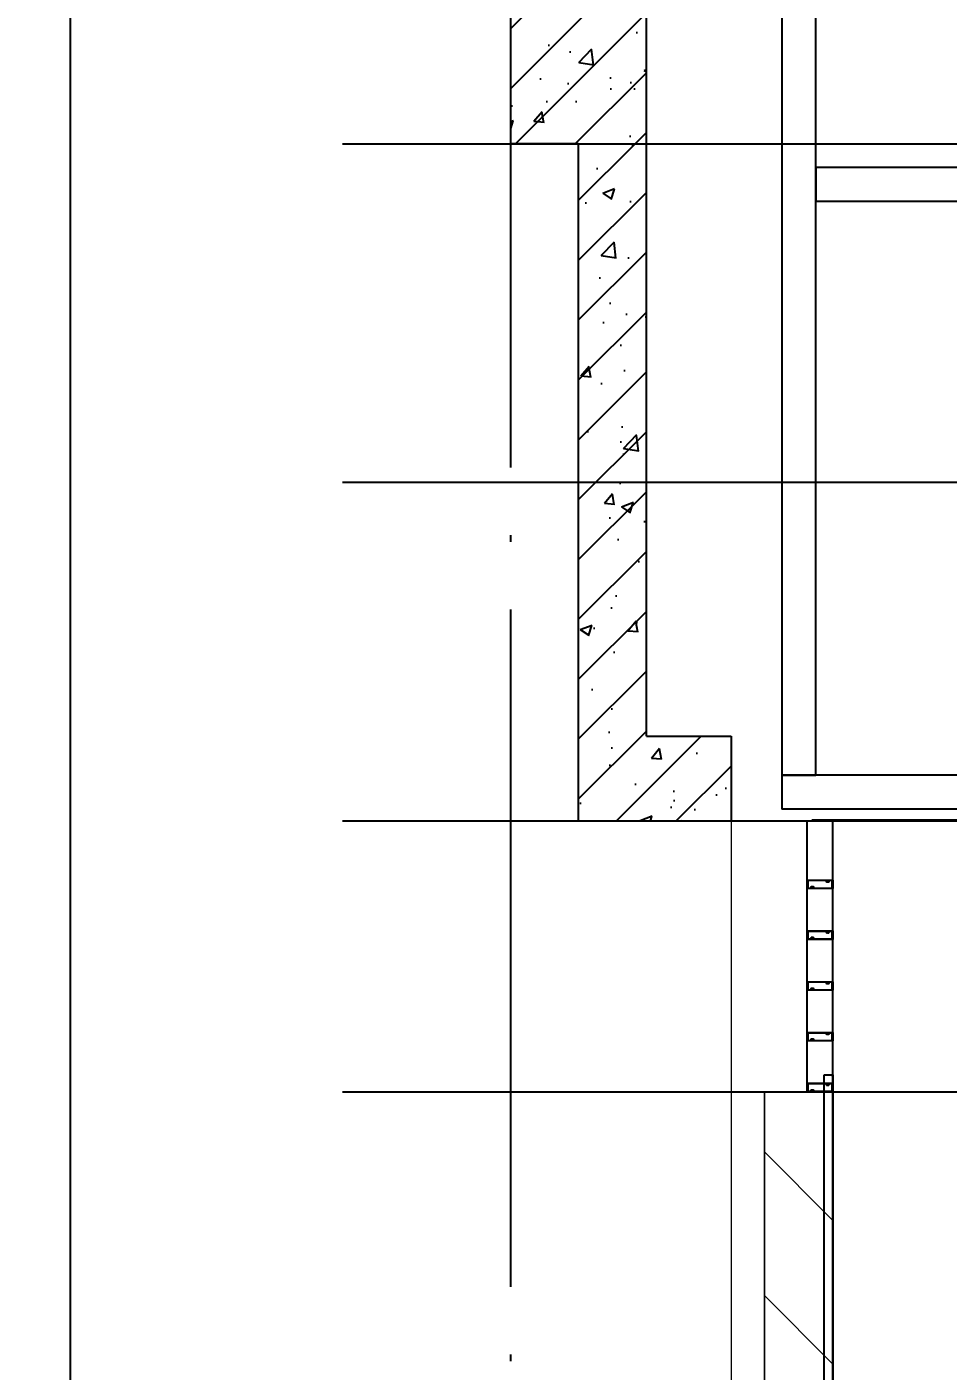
# Model space of a CAD drawing. Header units: millimetres. Extents: x 434053 to 1059003, y -2417481 to 936527.
# Drawn here: x 533379 to 536098, y -2249161 to -2245191 of the extents above; entities that cross this region are included whole.
import ezdxf

# ---------------------------------------------------------------- set-up
doc = ezdxf.new("R2010")
doc.units = ezdxf.units.MM
doc.header["$LTSCALE"] = 1000
doc.header["$MEASUREMENT"] = 0
doc.linetypes.add('DOTE', pattern=[2.42, 2, -0.2, 0.02, -0.2])
doc.layers.get('Defpoints').update_dxf_attribs({"color": 6})
for name, color, linetype, lineweight in [('A-DETL-0001', 4, 'Continuous', 15), ('A-GLAZ-PROJ', 2, 'Continuous', 25), ('Detail Items', 7, 'Continuous', 15)]:
    doc.layers.add(name, color=color, linetype=linetype, lineweight=lineweight)
for name, color, linetype in [('A-GLAZ', 4, 'Continuous'), ('ALUM', 1, 'Continuous'), ('AXIS', 3, 'Continuous'), ('DOTE', 16, 'DOTE'), ('EXTRUSION-V', 141, 'Continuous'), ('EXTRUSION1', 4, 'Continuous'), ('PUB_DIM', 83, 'Continuous'), ('PUB_HATCH', 8, 'Continuous'), ('STEEL-V', 71, 'Continuous'), ('WALL', 5, 'Continuous'), ('型材断面填充', 254, 'Continuous')]:
    doc.layers.add(name, color=color, linetype=linetype)
doc.styles.add('_TCH_DIM_T3', font='SIMPLEX', dxfattribs={"width": 0.705882, "bigfont": 'GBCBIG'})
doc.dimstyles.new('_TCH_ARCH&&50', dxfattribs={"dimtxt": 127.5, "dimasz": 50, "dimexe": 125, "dimexo": 150, "dimgap": 61.25, "dimtad": 1, "dimdec": 0, "dimzin": 0, "dimdsep": 46, "dimtxsty": '_TCH_DIM_T3', "dimblk": 'ARCHTICK', "dimcen": 0.09, "dimclrt": 7, "dimazin": 2, "dimtfac": 1, "dimtdec": 0, "dimtix": 1, "dimtmove": 2, "dimatfit": 3, "dimfxl": 1, "dimtolj": 1, "dimtzin": 0, "dimarcsym": 0})
pattern_1 = [(45, (-1713816.56, -1462982.77), (-88.3883476, 88.3883476), []), (50, (-1713816.56, -1462982.77), (358.63009, -31.376067), [37.5, -412.5]), (355, (-1713816.56, -1462982.77), (-69.375667, 376.096067), [30, -330]), (100.4514, (-1713786.68, -1462985.4), (289.25469, 344.71977), [31.870095, -350.571056]), (46.1842, (-1713816.56, -1462882.77), (533.620524, -82.75951), [56.25, -618.75]), (96.6356, (-1713772.1, -1462889.67), (467.33135, 487.05894), [47.80514, -525.8565]), (351.1842, (-1713816.56, -1462882.77), (467.33097, 487.0593), [45, -495]), (21, (-1713766.56, -1462907.77), (298.453526, -201.309445), [37.5, -412.5]), (326, (-1713766.56, -1462907.77), (121.657666, 362.57502), [30, -330]), (71.4514, (-1713741.7, -1462924.55), (420.111314, 161.26525), [31.870095, -350.571056]), (37.5, (-1713816.56, -1462982.77), (6.079928, 166.446927), [0, -326, 0, -335, 0, -331.25]), (7.5, (-1713816.56, -1462982.77), (131.534769, 197.205856), [0, -191, 0, -318.5, 0, -126.25]), (327.5, (-1713928.06, -1462982.77), (266.911218, -11.277436), [0, -125, 0, -390, 0, -517.5]), (317.5, (-1713978.06, -1462982.77), (291.593085, 50.052491), [0, -162.5, 0, -259, 0, -367.5])]

# ---------------------------------------------------------------- blocks, each defined once
blk = doc.blocks.new('System Panel - G2-V25-800_BALLRM SECTION2')
at = {"layer": 'A-GLAZ'}
for p, q in [((21105.7, 4250), (21105.7, 3300)), ((21130.7, 4250), (21105.7, 4250)), ((21130.7, 3300), (21130.7, 4250)), ((21105.7, 3300), (21130.7, 3300))]:
    blk.add_line(p, q, dxfattribs=at)
at = {"layer": 'A-GLAZ-PROJ'}
for p, q in [((21105.7, 4250), (21105.6, 4250)), ((21105.6, 4250), (21105.6, 3300))]:
    blk.add_line(p, q, dxfattribs=at)
blk = doc.blocks.new('20210923-LC06')
at = {"layer": '型材断面填充', "linetype": 'ByBlock'}
h = blk.add_hatch(color=256, dxfattribs=at)
h.paths.add_polyline_path([(75, 12.5), (0, 12.5), (0, -12.5), (75, -12.5)])
edge = h.paths.add_edge_path(flags=16)
edge.add_arc((73, 10.5), 0.5, 0, 90, ccw=False)
edge.add_line((73.5, 10.5), (73.5, -10.5))
edge.add_arc((73, -10.5), 0.5, -90, 0, ccw=False)
edge.add_line((73, -11), (63.7, -11))
edge.add_arc((63.7, -10.5), 0.5, 157.9757, 270, ccw=False)
edge.add_arc((60, -9), 3.5, 337.9757, 405.5225)
edge.add_arc((62, -7), 0.7, 45.5225, 150)
edge.add_line((61.4, -6.7), (61.3, -6.7))
edge.add_arc((61.9, -7.1), 0.7, 150, 224.9739)
edge.add_arc((60, -9), 2, -224.9739, 44.9739, ccw=False)
edge.add_arc((58.1, -7.1), 0.7, 315.0261, 390)
edge.add_line((58.7, -6.7), (58.6, -6.7))
edge.add_arc((58, -7), 0.7, 30, 134.4775)
edge.add_arc((60, -9), 3.5, 134.4775, 202.0243)
edge.add_arc((56.3, -10.5), 0.5, -90, 22.0243, ccw=False)
edge.add_line((56.3, -11), (2, -11))
edge.add_arc((2, -10.5), 0.5, 180, 270, ccw=False)
edge.add_line((1.5, -10.5), (1.5, 10.5))
edge.add_arc((2, 10.5), 0.5, 90, 180, ccw=False)
edge.add_line((2, 11), (11.3, 11))
edge.add_arc((11.3, 10.5), 0.5, -22.0243, 90, ccw=False)
edge.add_arc((15, 9), 3.5, 157.9757, 225.5225)
edge.add_arc((13, 7), 0.7, 225.5225, 330)
edge.add_line((13.6, 6.7), (13.7, 6.7))
edge.add_arc((13.1, 7.1), 0.7, 330, 404.9739)
edge.add_arc((15, 9), 2, -44.9739, 224.9739, ccw=False)
edge.add_arc((16.9, 7.1), 0.7, 135.0261, 210)
edge.add_line((16.3, 6.7), (16.4, 6.7))
edge.add_arc((17, 7), 0.7, 210, 314.4775)
edge.add_arc((15, 9), 3.5, 314.4775, 382.0243)
edge.add_arc((18.7, 10.5), 0.5, 90, 202.0243, ccw=False)
edge.add_line((18.7, 11), (73, 11))
at = {"color": 0, "linetype": 'ByBlock'}
blk.add_lwpolyline([(75, 12.5), (0, 12.5), (0, -12.5), (75, -12.5)], close=True, dxfattribs=at)
blk.add_lwpolyline([(73, 11, -0.414214), (73.5, 10.5), (73.5, -10.5, -0.414214), (73, -11), (63.7, -11, -0.531846), (63.2, -10.3, 0.30357), (62.5, -6.5, 0.490314), (61.4, -6.7), (61.3, -6.7, 0.339327), (61.4, -7.6, -2.412658), (58.6, -7.6, 0.339327), (58.7, -6.7), (58.6, -6.7, 0.490314), (57.5, -6.5, 0.30357), (56.8, -10.3, -0.531846), (56.3, -11), (2, -11, -0.414214), (1.5, -10.5), (1.5, 10.5, -0.414214), (2, 11), (11.3, 11, -0.531846), (11.8, 10.3, 0.30357), (12.5, 6.5, 0.490314), (13.6, 6.7), (13.7, 6.7, 0.339327), (13.6, 7.6, -2.412658), (16.4, 7.6, 0.339327), (16.3, 6.7), (16.4, 6.7, 0.490314), (17.5, 6.5, 0.30357), (18.2, 10.3, -0.531846), (18.7, 11)], format="xyb", close=True, dxfattribs=at)
blk = doc.blocks.new('A$C56EA6F4E')
at = {"layer": 'Detail Items'}
h = blk.add_hatch(dxfattribs=at)
h.set_pattern_fill('FP_6', color=256, style=0, pattern_type=2)
h.set_pattern_definition([(45, (58467.48, 126145.95), (-212.13203, 212.13203), [])])
h.paths.add_polyline_path([(10543.1, 1199.3), (10720.1, 1199.3), (10720.1, 5449.3), (10518.6, 5449.3), (10518.6, 1199.3)])
at = {"layer": 'A-DETL-0001'}
for p, q in [((10818.5, 6199.3), (10818.5, 1199.3)), ((10720.1, 5399.3), (10518.1, 5399.3)), ((10620.1, 5399.3), (10720.1, 5399.3)), ((10720.1, 5399.3), (10720.1, 1199.3)), ((10720.1, 1199.3), (10720.1, 5399.3))]:
    blk.add_line(p, q, dxfattribs=at)
at = {"layer": 'ALUM', "linetype": 'ByBlock'}
blk.add_lwpolyline([(10121.5, 6202.3), (10121.5, 6229.3), (10118.5, 6229.3), (10118.5, 6199.3), (10578.5, 6199.3), (10578.5, 6202.3)], close=True, dxfattribs=at)
at = {"layer": 'EXTRUSION-V'}
for p, q in [((10518.5, 5399.3), (10518.5, 6199.3)), ((10593.5, 5424.3, 0), (10593.5, 6199.3))]:
    blk.add_line(p, q, dxfattribs=at)
at = {"layer": 'STEEL-V'}
for p, q in [((6618.5, 6334.3), (10668.5, 6334.3)), ((10668.5, 6334.3), (10668.5, 6234.3)), ((6618.5, 6234.3), (10668.5, 6234.3))]:
    blk.add_line(p, q, dxfattribs=at)
for points in [[(10668.5, 6334.3), (10568.5, 6334.3), (10568.5, 8749.3), (10668.5, 8749.3)], [(7718.5, 8029.3), (7718.5, 8129.3), (10568.5, 8129.3), (10568.5, 8029.3)]]:
    blk.add_lwpolyline(points, close=True, dxfattribs=at)
at = {"layer": 'A-GLAZ-PROJ'}
blk.add_blockref('System Panel - G2-V25-800_BALLRM SECTION2', (-10587.1, 1199.3), dxfattribs=at)
at = {"layer": 'EXTRUSION1', "extrusion": (0, 0, -1), "xscale": -1, "zscale": -1}
for p in [(-10518.5, 6011.8, 0), (-10518.5, 5861.8, 0), (-10518.5, 5711.8, 0), (-10518.5, 5561.8, 0), (-10518.5, 5411.8, 0)]:
    blk.add_blockref('20210923-LC06', p, dxfattribs=at)
blk = doc.blocks.new('_ArchTick')
at = {"color": 0, "linetype": 'ByBlock', "const_width": 0.4}
blk.add_lwpolyline([(-0.5, -0.5), (0.5, 0.5)], dxfattribs=at)
blk = doc.blocks.new('*D2307')
at = {"layer": 'Defpoints', "color": 0, "transparency": 16777216}
for p in [(533241.1, -2244535.7), (533527.6, -2244535.7), (533527.6, -2252535.7)]:
    blk.add_point(p, dxfattribs=at)
at = {"layer": 'PUB_DIM', "color": 0, "lineweight": -2, "transparency": 16777216}
for p, q in [((533377.6, -2244535.7), (533116.1, -2244535.7)), ((533241.1, -2252535.7), (533241.1, -2244535.7)), ((533377.6, -2252535.7), (533116.1, -2252535.7))]:
    blk.add_line(p, q, dxfattribs=at)
at = {"layer": 'PUB_DIM', "color": 0, "lineweight": -2, "transparency": 16777216, "xscale": 50, "yscale": 50, "zscale": 50}
for p, rotation in [((533241.1, -2244535.7), 90), ((533241.1, -2252535.7), 270)]:
    blk.add_blockref('_ArchTick', p, dxfattribs=dict(at, rotation=rotation))
at = {"layer": 'PUB_DIM', "color": 7, "transparency": 16777216, "insert": (533116.1, -2248535.7), "char_height": 127.5, "attachment_point": 5, "rotation": 90, "style": '_TCH_DIM_T3'}
blk.add_mtext('\\A1;8000', dxfattribs=at)

msp = doc.modelspace()

# ---------------------------------------------------------------- hatches: boundary and pattern name
at = {"layer": 'PUB_HATCH'}
h = msp.add_hatch(dxfattribs=at)
h.set_pattern_fill('钢筋混凝土', color=256, scale=50, style=0)
h.set_pattern_definition(pattern_1)
h.paths.add_polyline_path([(534807.1, -2245535.7), (535207.1, -2245535.7), (535207.1, -2244985.7), (535073.8, -2244885.7), (534807.1, -2244835.7)])
h = msp.add_hatch(dxfattribs=at)
h.set_pattern_fill('钢筋混凝土', color=256, scale=50, style=0)
h.set_pattern_definition(pattern_1)
h.paths.add_polyline_path([(535007.1, -2247535.7), (535207.1, -2247285.7), (535207.1, -2245535.7), (535007.1, -2245535.7)])
h = msp.add_hatch(dxfattribs=at)
h.set_pattern_fill('钢筋混凝土', color=256, scale=50, style=0)
h.set_pattern_definition(pattern_1)
h.paths.add_polyline_path([(535207.1, -2247285.7), (535007.1, -2247535.7), (535457.1, -2247535.7), (535457.1, -2247285.7)])

# ---------------------------------------------------------------- linework, layer by layer
at = {"layer": 'AXIS'}
msp.add_lwpolyline([(533507.1, -2230335.7), (541410.3, -2230335.7), (541410.3, -2253351.7), (533507.1, -2253351.7)], close=True, dxfattribs=at)
at = {"layer": 'DOTE'}
for p, q in [((534807.1, -2253751.7), (534807.1, -2230335.7)), ((534310.1, -2245535.7), (540860.1, -2245535.7)), ((534310.1, -2246535.7), (540860.1, -2246535.7)), ((534310.1, -2247535.7), (540860.1, -2247535.7)), ((534310.1, -2248335.7), (540860.1, -2248335.7))]:
    msp.add_line(p, q, dxfattribs=at)
at = {"layer": 'WALL'}
for p, q in [((534807.1, -2245535.7), (534807.1, -2244835.7)), ((535207.1, -2245535.7), (535207.1, -2244985.7)), ((535007.1, -2245535.7), (534807.1, -2245535.7)), ((535007.1, -2247535.7), (535007.1, -2245535.7)), ((535207.1, -2247285.7), (535207.1, -2245535.7)), ((535207.1, -2247285.7), (535457.1, -2247285.7)), ((535457.1, -2247285.7), (535457.1, -2247535.7)), ((535007.1, -2247535.7), (535457.1, -2247535.7))]:
    msp.add_line(p, q, dxfattribs=at)

# ---------------------------------------------------------------- block references
at = {"xscale": -1}
msp.add_blockref('A$C56EA6F4E', (546275.6, -2253734.9), dxfattribs=at)

# ---------------------------------------------------------------- dimensions: what is measured, and where the dimension line sits
at = {"layer": 'PUB_DIM'}
dim = msp.add_aligned_dim(p1=(533527.6, -2252535.7), p2=(533527.6, -2244535.7), distance=286.5, dimstyle='_TCH_ARCH&&50', dxfattribs=at)
dim.commit()
dim.dimension.update_dxf_attribs({"geometry": '*D2307', "text_midpoint": (533116.1, -2248535.7)})

doc.saveas('drawing.dxf')
